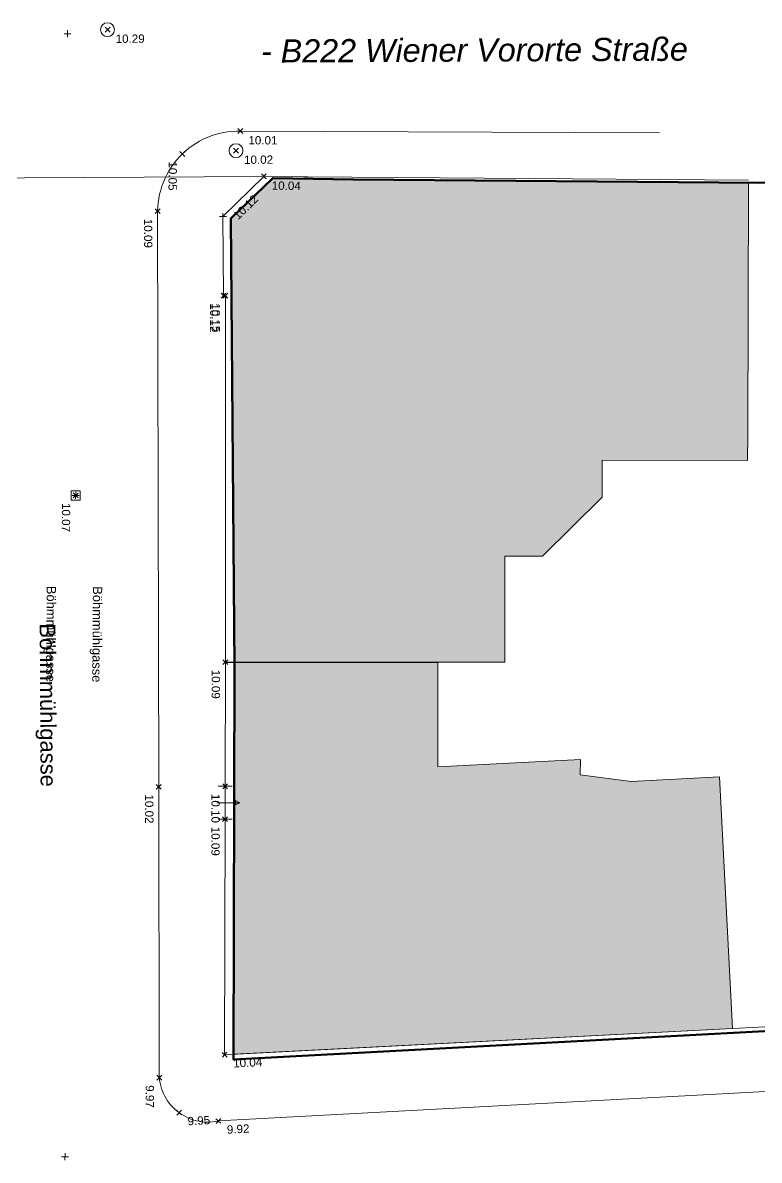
# Model space of a CAD drawing. Header units: metres. Extents: x -208 to 1512, y -277 to 123.
# Drawn here: x 82.34 to 114.22, y -42.7 to 6.5 of the extents above; entities that cross this region are included whole.
import ezdxf
from ezdxf.enums import TextEntityAlignment as Align

# ---------------------------------------------------------------- set-up
doc = ezdxf.new("R2010")
doc.units = ezdxf.units.M
doc.header["$MEASUREMENT"] = 0
for name, color, linetype in [('725 Nachbarbebauung', 7, 'Continuous'), ('730_DKM_Grenzen', 7, 'Continuous'), ('730_DKM_Straßenbezeichnung', 7, 'Continuous'), ('740_WienGV_Flwd-Bebauungsplan', 7, 'Continuous'), ('740_WienGV_Höhenkoten', 7, 'Continuous'), ('740_WienGV_KartogrSymbole', 7, 'Continuous'), ('740_WienGV_L_Gebäude', 7, 'Continuous'), ('740_WienGV_T_Einbauten', 7, 'Continuous'), ('740_WienGV_T_Gebäude', 7, 'Continuous'), ('740_WienGV_T_Straßen_ Gehsteige_ Schienen', 7, 'Continuous'), ('740_WienGV_Text', 7, 'Continuous')]:
    doc.layers.add(name, color=color, linetype=linetype)
doc.styles.add('ERSTELLTER_STIL_1', font='arial.ttf')
doc.styles.add('ERSTELLTER_STIL_3', font='arial.ttf')

# ---------------------------------------------------------------- blocks, each defined once
blk = doc.blocks.new('Decke_49_4', base_point=(93.155, -0.214))
at = {"layer": '725 Nachbarbebauung', "linetype": 'Continuous', "lineweight": 0, "true_color": 0x1f1f1f}
blk.add_hatch(color=250, dxfattribs=at).paths.add_polyline_path([(93.155, -0.214), (91.34, -1.967), (91.508, -21.153), (100.299, -21.152), (103.21, -21.155), (103.204, -16.574), (104.834, -16.574), (107.411, -14.021), (107.421, -12.411), (113.711, -12.436), (113.722, -11.286), (113.753, -0.411), (96.639, -0.276)])
at = {"layer": '725 Nachbarbebauung', "color": 8, "linetype": 'Continuous', "lineweight": 13, "flags": 128}
for points in [[(93.155, -0.214), (91.34, -1.967), (91.508, -21.153)], [(100.299, -21.152), (103.21, -21.155), (103.204, -16.574), (104.834, -16.574), (107.411, -14.021), (107.421, -12.411), (113.711, -12.436), (113.722, -11.286), (113.753, -0.411), (96.639, -0.276), (93.155, -0.214)]]:
    blk.add_lwpolyline(points, dxfattribs=at)
blk = doc.blocks.new('Decke_50_4', base_point=(106.47, -26.028))
at = {"layer": '725 Nachbarbebauung', "linetype": 'Continuous', "lineweight": 0, "true_color": 0x1f1f1f}
blk.add_hatch(color=250, dxfattribs=at).paths.add_polyline_path([(106.47, -26.028), (106.482, -25.367), (100.296, -25.682), (100.299, -21.152), (91.508, -21.153), (91.509, -21.347), (91.467, -38.115), (113.051, -37.005), (112.49, -26.117), (108.675, -26.322)])
at = {"layer": '725 Nachbarbebauung', "color": 8, "linetype": 'Continuous', "lineweight": 13, "flags": 128}
for points in [[(91.508, -21.153), (91.509, -21.347), (91.467, -38.115), (113.051, -37.005), (112.49, -26.117), (108.675, -26.322), (106.47, -26.028)], [(100.299, -21.152), (91.508, -21.153)], [(106.47, -26.028), (106.482, -25.367), (100.296, -25.682), (100.299, -21.152)]]:
    blk.add_lwpolyline(points, dxfattribs=at)
blk = doc.blocks.new('TO0019_3585[178]_4', base_point=(84.164, -42.549))
at = {"layer": '740_WienGV_KartogrSymbole', "color": 252, "linetype": 'Continuous', "lineweight": 13, "true_color": 0x949494}
for p, q in [((84.014, -42.547), (84.314, -42.552)), ((84.167, -42.399), (84.162, -42.699))]:
    blk.add_line(p, q, dxfattribs=at)
blk = doc.blocks.new('TO0019_3585[179]_4', base_point=(84.275, 6.027))
at = {"layer": '740_WienGV_KartogrSymbole', "color": 252, "linetype": 'Continuous', "lineweight": 13, "true_color": 0x949494}
for p, q in [((84.125, 6.029), (84.425, 6.024)), ((84.277, 6.177), (84.272, 5.877))]:
    blk.add_line(p, q, dxfattribs=at)
blk = doc.blocks.new('LO000601_ATT200(BELICHT)_3895[193]_4', base_point=(91.566, 0.971))
at = {"layer": '740_WienGV_Höhenkoten', "color": 252, "linetype": 'Continuous', "lineweight": 13, "true_color": 0x949494}
blk.add_circle((91.566, 0.971), 0.3, dxfattribs=at)
blk = doc.blocks.new('LO000601_2AC5[195]_4', base_point=(86.008, 6.205))
at = {"layer": '740_WienGV_T_Einbauten', "color": 252, "linetype": 'Continuous', "lineweight": 13, "true_color": 0x949494}
blk.add_circle((86.008, 6.205), 0.3, dxfattribs=at)
blk = doc.blocks.new('TO0019_3585[210]_4', base_point=(84.629, -13.943))
at = {"layer": '740_WienGV_Höhenkoten', "color": 252, "linetype": 'Continuous', "lineweight": 13, "true_color": 0x949494}
for p, q in [((84.479, -13.94), (84.779, -13.946)), ((84.631, -13.793), (84.626, -14.093))]:
    blk.add_line(p, q, dxfattribs=at)
blk = doc.blocks.new('LO0005_2B75[217]_4', base_point=(84.629, -13.943))
at = {"layer": '740_WienGV_T_Einbauten', "color": 252, "linetype": 'Continuous', "lineweight": 13, "true_color": 0x949494}
for p, q in [((84.429, -13.743), (84.428, -14.143)), ((84.829, -13.744), (84.429, -13.743)), ((84.828, -14.144), (84.829, -13.744)), ((84.428, -14.143), (84.828, -14.144))]:
    blk.add_line(p, q, dxfattribs=at)
blk = doc.blocks.new('LO0005_2B75[226]_4', base_point=(84.629, -13.943))
at = {"layer": '740_WienGV_T_Einbauten', "color": 252, "linetype": 'Continuous', "lineweight": 13, "true_color": 0x949494}
for p, q in [((84.429, -13.743), (84.428, -14.143)), ((84.829, -13.744), (84.429, -13.743)), ((84.828, -14.144), (84.829, -13.744)), ((84.428, -14.143), (84.828, -14.144))]:
    blk.add_line(p, q, dxfattribs=at)
blk = doc.blocks.new('EG_MARKER_4325[274]_4', base_point=(91.095, -27.944))
at = {"layer": '740_WienGV_T_Gebäude', "color": 252, "linetype": 'Continuous', "lineweight": 13, "true_color": 0x949494}
blk.add_line((90.795, -27.943), (91.395, -27.945), dxfattribs=at)
blk = doc.blocks.new('EG_MARKER_4325[275]_4', base_point=(91.098, -26.524))
at = {"layer": '740_WienGV_T_Gebäude', "color": 252, "linetype": 'Continuous', "lineweight": 13, "true_color": 0x949494}
blk.add_line((90.798, -26.523), (91.398, -26.524), dxfattribs=at)
blk = doc.blocks.new('BW0010_3A75[276]_4', base_point=(91.24, -27.235))
at = {"layer": '740_WienGV_T_Gebäude', "color": 252, "linetype": 'Continuous', "lineweight": 13, "true_color": 0x949494}
for p, q in [((90.74, -27.233), (91.097, -27.234)), ((91.097, -27.234), (91.74, -27.235)), ((91.74, -27.235), (91.547, -27.139)), ((91.547, -27.139), (91.547, -27.332)), ((91.547, -27.332), (91.74, -27.235))]:
    blk.add_line(p, q, dxfattribs=at)
blk = doc.blocks.new('DEF01_4155[304]_4', base_point=(91.108, -5.3))
at = {"layer": '740_WienGV_T_Gebäude', "color": 252, "linetype": 'Continuous', "lineweight": 13, "true_color": 0x949494}
for p, q in [((91.214, -5.194), (91.002, -5.407)), ((91.214, -5.407), (91.002, -5.194))]:
    blk.add_line(p, q, dxfattribs=at)
at = {"layer": '740_WienGV_T_Gebäude', "color": 252, "lineweight": 13, "true_color": 0x949494, "style": 'ERSTELLTER_STIL_3'}
blk.add_attdef('HOEHE', text='', height=0.36, rotation=269.9982, dxfattribs=at).set_placement((90.697, -5.629), align=Align.MIDDLE_LEFT)
blk = doc.blocks.new('DEF01_4155[309]_4', base_point=(88.223, -26.546))
at = {"layer": '740_WienGV_T_Straßen_ Gehsteige_ Schienen', "color": 252, "linetype": 'Continuous', "lineweight": 13, "true_color": 0x949494}
for p, q in [((88.329, -26.44), (88.117, -26.652)), ((88.33, -26.652), (88.117, -26.44))]:
    blk.add_line(p, q, dxfattribs=at)
at = {"layer": '740_WienGV_T_Straßen_ Gehsteige_ Schienen', "color": 252, "lineweight": 13, "true_color": 0x949494, "style": 'ERSTELLTER_STIL_3'}
blk.add_attdef('HOEHE', text='', height=0.36, rotation=270.1117, dxfattribs=at).set_placement((87.813, -26.876), align=Align.MIDDLE_LEFT)
blk = doc.blocks.new('DEF01_4155[318]_4', base_point=(91.098, -26.524))
at = {"layer": '740_WienGV_T_Gebäude', "color": 252, "linetype": 'Continuous', "lineweight": 13, "true_color": 0x949494}
for p, q in [((91.205, -26.418), (90.992, -26.63)), ((91.204, -26.63), (90.992, -26.418))]:
    blk.add_line(p, q, dxfattribs=at)
at = {"layer": '740_WienGV_T_Gebäude', "color": 252, "lineweight": 13, "true_color": 0x949494, "style": 'ERSTELLTER_STIL_3'}
blk.add_attdef('HOEHE', text='', height=0.36, rotation=269.8779, dxfattribs=at).set_placement((90.686, -26.852), align=Align.MIDDLE_LEFT)
blk = doc.blocks.new('DEF01_4155[333]_4', base_point=(91.095, -27.944))
at = {"layer": '740_WienGV_T_Gebäude', "color": 252, "linetype": 'Continuous', "lineweight": 13, "true_color": 0x949494}
for p, q in [((91.202, -27.838), (90.989, -28.05)), ((91.201, -28.05), (90.989, -27.838))]:
    blk.add_line(p, q, dxfattribs=at)
at = {"layer": '740_WienGV_T_Gebäude', "color": 252, "lineweight": 13, "true_color": 0x949494, "style": 'ERSTELLTER_STIL_3'}
blk.add_attdef('HOEHE', text='', height=0.36, rotation=269.8779, dxfattribs=at).set_placement((90.683, -28.272), align=Align.MIDDLE_LEFT)
blk = doc.blocks.new('DEF01_4155[340]_4', base_point=(88.248, -39.124))
at = {"layer": '740_WienGV_T_Straßen_ Gehsteige_ Schienen', "color": 252, "linetype": 'Continuous', "lineweight": 13, "true_color": 0x949494}
for p, q in [((88.354, -39.017), (88.142, -39.23)), ((88.354, -39.23), (88.142, -39.018))]:
    blk.add_line(p, q, dxfattribs=at)
at = {"layer": '740_WienGV_T_Straßen_ Gehsteige_ Schienen', "color": 252, "lineweight": 13, "true_color": 0x949494, "style": 'ERSTELLTER_STIL_3'}
blk.add_attdef('HOEHE', text='', height=0.36, rotation=270.1117, dxfattribs=at).set_placement((87.837, -39.453), align=Align.MIDDLE_LEFT)
blk = doc.blocks.new('DEF01_4155[345]_4', base_point=(92.773, -0.14))
at = {"layer": '740_WienGV_T_Gebäude', "color": 252, "linetype": 'Continuous', "lineweight": 13, "true_color": 0x949494}
for p, q in [((92.88, -0.035), (92.666, -0.245)), ((92.668, -0.033), (92.878, -0.247))]:
    blk.add_line(p, q, dxfattribs=at)
at = {"layer": '740_WienGV_T_Gebäude', "color": 252, "lineweight": 13, "true_color": 0x949494, "style": 'ERSTELLTER_STIL_3'}
blk.add_attdef('HOEHE', text='', height=0.36, rotation=359.4468, dxfattribs=at).set_placement((93.115, -0.537), align=Align.MIDDLE_LEFT)
blk = doc.blocks.new('DEF01_4155[377]_4', base_point=(91.028, -5.299))
at = {"layer": '740_WienGV_T_Gebäude', "color": 252, "linetype": 'Continuous', "lineweight": 13, "true_color": 0x949494}
for p, q in [((91.135, -5.404), (90.921, -5.194)), ((91.133, -5.192), (90.923, -5.406))]:
    blk.add_line(p, q, dxfattribs=at)
at = {"layer": '740_WienGV_T_Gebäude', "color": 252, "lineweight": 13, "true_color": 0x949494, "style": 'ERSTELLTER_STIL_3'}
blk.add_attdef('HOEHE', text='', height=0.36, rotation=270.4574, dxfattribs=at).set_placement((90.62, -5.631), align=Align.MIDDLE_LEFT)
blk = doc.blocks.new('DEF01_4155[387]_4', base_point=(91.759, 1.819))
at = {"layer": '740_WienGV_T_Straßen_ Gehsteige_ Schienen', "color": 252, "linetype": 'Continuous', "lineweight": 13, "true_color": 0x949494}
for p, q in [((91.865, 1.924), (91.652, 1.713)), ((91.653, 1.925), (91.864, 1.712))]:
    blk.add_line(p, q, dxfattribs=at)
at = {"layer": '740_WienGV_T_Straßen_ Gehsteige_ Schienen', "color": 252, "lineweight": 13, "true_color": 0x949494, "style": 'ERSTELLTER_STIL_3'}
blk.add_attdef('HOEHE', text='', height=0.36, rotation=359.7777, dxfattribs=at).set_placement((92.104, 1.424), align=Align.MIDDLE_LEFT)
blk = doc.blocks.new('DEF01_4155[396]_4', base_point=(91.108, -21.153))
at = {"layer": '740_WienGV_T_Gebäude', "color": 252, "linetype": 'Continuous', "lineweight": 13, "true_color": 0x949494}
for p, q in [((91.214, -21.047), (91.001, -21.259)), ((91.214, -21.259), (91.002, -21.047))]:
    blk.add_line(p, q, dxfattribs=at)
at = {"layer": '740_WienGV_T_Gebäude', "color": 252, "lineweight": 13, "true_color": 0x949494, "style": 'ERSTELLTER_STIL_3'}
blk.add_attdef('HOEHE', text='', height=0.36, rotation=269.8995, dxfattribs=at).set_placement((90.696, -21.481), align=Align.MIDDLE_LEFT)
blk = doc.blocks.new('DEF01_4155[409]_4', base_point=(91.001, -1.878))
at = {"layer": '740_WienGV_T_Gebäude', "color": 252, "linetype": 'Continuous', "lineweight": 13, "true_color": 0x949494}
for p, q in [((90.851, -1.876), (91.151, -1.879)), ((91.002, -1.728), (90.999, -2.028))]:
    blk.add_line(p, q, dxfattribs=at)
at = {"layer": '740_WienGV_T_Gebäude', "color": 252, "lineweight": 13, "true_color": 0x949494, "style": 'ERSTELLTER_STIL_3'}
blk.add_attdef('HOEHE', text='', height=0.36, rotation=44.4397, dxfattribs=at).set_placement((91.536, -1.912), align=Align.MIDDLE_LEFT)
blk = doc.blocks.new('DEF01_4155[411]_4', base_point=(91.076, -38.135))
at = {"layer": '740_WienGV_T_Gebäude', "color": 252, "linetype": 'Continuous', "lineweight": 13, "true_color": 0x949494}
for p, q in [((90.965, -38.035), (91.188, -38.236)), ((91.177, -38.024), (90.976, -38.247))]:
    blk.add_line(p, q, dxfattribs=at)
at = {"layer": '740_WienGV_T_Gebäude', "color": 252, "lineweight": 13, "true_color": 0x949494, "style": 'ERSTELLTER_STIL_3'}
blk.add_attdef('HOEHE', text='', height=0.36, rotation=2.9456, dxfattribs=at).set_placement((91.444, -38.511), align=Align.MIDDLE_LEFT)
blk = doc.blocks.new('DEF01_4155[413]_4', base_point=(88.175, -1.646))
at = {"layer": '740_WienGV_T_Straßen_ Gehsteige_ Schienen', "color": 252, "linetype": 'Continuous', "lineweight": 13, "true_color": 0x949494}
for p, q in [((88.281, -1.752), (88.068, -1.54)), ((88.281, -1.54), (88.069, -1.752))]:
    blk.add_line(p, q, dxfattribs=at)
at = {"layer": '740_WienGV_T_Straßen_ Gehsteige_ Schienen', "color": 252, "lineweight": 13, "true_color": 0x949494, "style": 'ERSTELLTER_STIL_3'}
blk.add_attdef('HOEHE', text='', height=0.36, rotation=270.1121, dxfattribs=at).set_placement((87.764, -1.976), align=Align.MIDDLE_LEFT)
blk = doc.blocks.new('DEF01_4155[430]_4', base_point=(90.804, -41.001))
at = {"layer": '740_WienGV_T_Straßen_ Gehsteige_ Schienen', "color": 252, "linetype": 'Continuous', "lineweight": 13, "true_color": 0x949494}
for p, q in [((90.692, -40.901), (90.916, -41.101)), ((90.904, -40.889), (90.704, -41.112))]:
    blk.add_line(p, q, dxfattribs=at)
at = {"layer": '740_WienGV_T_Straßen_ Gehsteige_ Schienen', "color": 252, "lineweight": 13, "true_color": 0x949494, "style": 'ERSTELLTER_STIL_3'}
blk.add_attdef('HOEHE', text='', height=0.36, rotation=3.0932, dxfattribs=at).set_placement((91.172, -41.375), align=Align.MIDDLE_LEFT)
blk = doc.blocks.new('DEF01_4155[438]_4', base_point=(84.629, -13.943))
at = {"layer": '740_WienGV_Höhenkoten', "color": 252, "linetype": 'Continuous', "lineweight": 13, "true_color": 0x949494}
for p, q in [((84.736, -13.838), (84.522, -14.048)), ((84.734, -14.05), (84.523, -13.836))]:
    blk.add_line(p, q, dxfattribs=at)
at = {"layer": '740_WienGV_Höhenkoten', "color": 252, "lineweight": 13, "true_color": 0x949494, "style": 'ERSTELLTER_STIL_3'}
blk.add_attdef('HOEHE', text='', height=0.36, rotation=269.5743, dxfattribs=at).set_placement((84.215, -14.269), align=Align.MIDDLE_LEFT)
blk = doc.blocks.new('DEF01_4155[439]_4', base_point=(86.008, 6.205))
at = {"layer": '740_WienGV_T_Einbauten', "color": 252, "linetype": 'Continuous', "lineweight": 13, "true_color": 0x949494}
for p, q in [((85.901, 6.31), (86.115, 6.099)), ((86.114, 6.312), (85.903, 6.098))]:
    blk.add_line(p, q, dxfattribs=at)
at = {"layer": '740_WienGV_T_Einbauten', "color": 252, "lineweight": 13, "true_color": 0x949494, "style": 'ERSTELLTER_STIL_3'}
blk.add_attdef('HOEHE', text='', height=0.36, rotation=0.3154, dxfattribs=at).set_placement((86.357, 5.813), align=Align.MIDDLE_LEFT)
blk = doc.blocks.new('DEF01_4155[443]_4', base_point=(91.566, 0.971))
at = {"layer": '740_WienGV_Höhenkoten', "color": 252, "linetype": 'Continuous', "lineweight": 13, "true_color": 0x949494}
for p, q in [((91.46, 1.077), (91.673, 0.866)), ((91.672, 1.078), (91.461, 0.865))]:
    blk.add_line(p, q, dxfattribs=at)
at = {"layer": '740_WienGV_Höhenkoten', "color": 252, "lineweight": 13, "true_color": 0x949494, "style": 'ERSTELLTER_STIL_3'}
blk.add_attdef('HOEHE', text='', height=0.36, rotation=0.3154, dxfattribs=at).set_placement((91.915, 0.579), align=Align.MIDDLE_LEFT)
blk = doc.blocks.new('DEF01_4155[453]_4', base_point=(89.246, 0.832))
at = {"layer": '740_WienGV_T_Straßen_ Gehsteige_ Schienen', "color": 252, "linetype": 'Continuous', "lineweight": 13, "true_color": 0x949494}
for p, q in [((89.353, 0.937), (89.139, 0.726)), ((89.352, 0.725), (89.141, 0.939))]:
    blk.add_line(p, q, dxfattribs=at)
at = {"layer": '740_WienGV_T_Straßen_ Gehsteige_ Schienen', "color": 252, "lineweight": 13, "true_color": 0x949494, "style": 'ERSTELLTER_STIL_3'}
blk.add_attdef('HOEHE', text='', height=0.36, rotation=269.5743, dxfattribs=at).set_placement((88.832, 0.506), align=Align.MIDDLE_LEFT)
blk = doc.blocks.new('DEF01_4155[465]_4', base_point=(89.102, -40.64))
at = {"layer": '740_WienGV_T_Straßen_ Gehsteige_ Schienen', "color": 252, "linetype": 'Continuous', "lineweight": 13, "true_color": 0x949494}
for p, q in [((88.99, -40.54), (89.214, -40.739)), ((89.202, -40.528), (89.002, -40.752))]:
    blk.add_line(p, q, dxfattribs=at)
at = {"layer": '740_WienGV_T_Straßen_ Gehsteige_ Schienen', "color": 252, "lineweight": 13, "true_color": 0x949494, "style": 'ERSTELLTER_STIL_3'}
blk.add_attdef('HOEHE', text='', height=0.36, rotation=3.2505, dxfattribs=at).set_placement((89.471, -41.013), align=Align.MIDDLE_LEFT)

msp = doc.modelspace()

# ---------------------------------------------------------------- linework, layer by layer
at = {"layer": '730_DKM_Grenzen', "color": 8, "linetype": 'Continuous', "lineweight": 13}
for points in [[(79.819, -0.223), (92.773, -0.14)], [(92.773, -0.14), (113.754, -0.305)]]:
    msp.add_lwpolyline(points, dxfattribs=at)
at = {"layer": '740_WienGV_Flwd-Bebauungsplan', "color": 1, "linetype": 'Continuous', "lineweight": 50, "true_color": 0xfb0106}
msp.add_lwpolyline([(148.99, -0.397), (142.531, -0.401), (137.007, -0.389), (114.229, -0.414), (96.639, -0.276), (93.155, -0.214), (91.34, -1.967), (91.509, -21.347), (91.466, -38.343), (114.179, -37.127), (136.808, -35.909), (148.377, -35.29)], dxfattribs=at)
at = {"layer": '740_WienGV_L_Gebäude', "color": 7, "linetype": 'Continuous', "lineweight": 25}
msp.add_line((91.108, -21.153), (100.299, -21.152), dxfattribs=at)
at = {"layer": '740_WienGV_T_Gebäude', "color": 7, "linetype": 'Continuous', "lineweight": 18}
for p, q in [((92.773, -0.14), (91.001, -1.878)), ((96.233, -0.173), (92.773, -0.14)), ((91.001, -1.878), (91.028, -5.299)), ((91.028, -5.299), (91.108, -5.3)), ((91.108, -5.3), (91.108, -21.153)), ((91.108, -21.153), (91.098, -26.524)), ((91.098, -26.524), (91.095, -27.944)), ((91.098, -26.524), (91.098, -26.524)), ((91.095, -27.944), (91.076, -38.135)), ((91.095, -27.944), (91.095, -27.944)), ((91.076, -38.135), (115.943, -36.856))]:
    msp.add_line(p, q, dxfattribs=at)
at = {"layer": '740_WienGV_T_Straßen_ Gehsteige_ Schienen', "color": 8, "linetype": 'Continuous', "lineweight": 13}
for p, q in [((109.895, 1.748), (91.759, 1.819)), ((88.175, -1.646), (88.223, -26.546)), ((88.223, -26.546), (88.248, -39.124)), ((90.804, -41.001), (115.668, -39.657))]:
    msp.add_line(p, q, dxfattribs=at)
for points in [[(91.759, 1.819), (91.574, 1.818), (91.39, 1.807), (91.206, 1.786), (91.024, 1.756), (90.844, 1.716), (90.666, 1.667), (90.49, 1.609), (90.318, 1.541), (90.15, 1.465), (89.986, 1.38), (89.827, 1.286), (89.673, 1.184), (89.525, 1.074), (89.382, 0.957), (89.246, 0.832), (89.117, 0.7), (88.995, 0.561), (88.88, 0.417), (88.773, 0.266), (88.674, 0.11), (88.583, -0.05), (88.501, -0.216), (88.428, -0.385), (88.363, -0.559), (88.308, -0.735), (88.262, -0.914), (88.226, -1.095), (88.199, -1.278), (88.182, -1.462), (88.175, -1.646)], [(88.248, -39.124), (88.262, -39.242), (88.283, -39.36), (88.31, -39.477), (88.344, -39.591), (88.384, -39.704), (88.43, -39.814), (88.483, -39.921), (88.542, -40.025), (88.606, -40.126), (88.676, -40.223), (88.752, -40.316), (88.832, -40.404), (88.918, -40.488), (89.008, -40.566), (89.102, -40.64), (89.201, -40.708), (89.303, -40.77), (89.408, -40.826), (89.516, -40.877), (89.627, -40.921), (89.741, -40.959), (89.856, -40.99), (89.973, -41.015), (90.091, -41.033), (90.21, -41.045), (90.329, -41.049), (90.449, -41.047), (90.568, -41.039), (90.686, -41.023), (90.804, -41.001)]]:
    msp.add_lwpolyline(points, dxfattribs=at)

# ---------------------------------------------------------------- block references
at = {"layer": '725 Nachbarbebauung', "color": 8, "linetype": 'Continuous', "lineweight": 13}
for name, p in [('Decke_49_4', (93.155, -0.214)), ('Decke_50_4', (106.47, -26.028))]:
    msp.add_blockref(name, p, dxfattribs=at)
at = {"layer": '740_WienGV_Höhenkoten', "color": 72, "linetype": 'Continuous', "lineweight": 13, "true_color": 0x69e600}
msp.add_blockref('LO000601_ATT200(BELICHT)_3895[193]_4', (91.566, 0.971), dxfattribs=at)
at = {"layer": '740_WienGV_Höhenkoten', "color": 252, "linetype": 'Continuous', "lineweight": 13, "true_color": 0x949494}
for name, p, values in [('DEF01_4155[443]_4', (91.566, 0.971), {'HOEHE': '10.02'}), ('DEF01_4155[438]_4', (84.629, -13.943), {'HOEHE': '10.07'})]:
    msp.add_blockref(name, p, dxfattribs=at).add_auto_attribs(values)
at = {"layer": '740_WienGV_Höhenkoten', "color": 7, "linetype": 'Continuous', "lineweight": 25}
msp.add_blockref('TO0019_3585[210]_4', (84.629, -13.943), dxfattribs=at)
at = {"layer": '740_WienGV_KartogrSymbole', "color": 252, "linetype": 'Continuous', "lineweight": 13, "true_color": 0x949494}
for name, p in [('TO0019_3585[179]_4', (84.275, 6.027)), ('TO0019_3585[178]_4', (84.164, -42.549))]:
    msp.add_blockref(name, p, dxfattribs=at)
at = {"layer": '740_WienGV_T_Einbauten', "color": 72, "linetype": 'Continuous', "lineweight": 13, "true_color": 0x69e600}
msp.add_blockref('LO000601_2AC5[195]_4', (86.008, 6.205), dxfattribs=at)
at = {"layer": '740_WienGV_T_Einbauten', "color": 252, "linetype": 'Continuous', "lineweight": 13, "true_color": 0x949494}
msp.add_blockref('DEF01_4155[439]_4', (86.008, 6.205), dxfattribs=at).add_auto_attribs({'HOEHE': '10.29'})
for name in ['LO0005_2B75[217]_4', 'LO0005_2B75[226]_4']:
    msp.add_blockref(name, (84.629, -13.943), dxfattribs=at)
at = {"layer": '740_WienGV_T_Gebäude', "color": 252, "linetype": 'Continuous', "lineweight": 13, "true_color": 0x949494}
for name, p, values in [('DEF01_4155[345]_4', (92.773, -0.14), {'HOEHE': '10.04'}), ('DEF01_4155[409]_4', (91.001, -1.878), {'HOEHE': '10.12'}), ('DEF01_4155[377]_4', (91.028, -5.299), {'HOEHE': '10.12'}), ('DEF01_4155[304]_4', (91.108, -5.3), {'HOEHE': '10.15'}), ('DEF01_4155[396]_4', (91.108, -21.153), {'HOEHE': '10.09'}), ('DEF01_4155[318]_4', (91.098, -26.524), {'HOEHE': '10.10'}), ('DEF01_4155[333]_4', (91.095, -27.944), {'HOEHE': '10.09'}), ('DEF01_4155[411]_4', (91.076, -38.135), {'HOEHE': '10.04'})]:
    msp.add_blockref(name, p, dxfattribs=at).add_auto_attribs(values)
at = {"layer": '740_WienGV_T_Gebäude', "color": 252, "linetype": 'Continuous', "lineweight": 13, "true_color": 0x8a8a8a}
for name, p in [('EG_MARKER_4325[275]_4', (91.098, -26.524)), ('BW0010_3A75[276]_4', (91.24, -27.235)), ('EG_MARKER_4325[274]_4', (91.095, -27.944))]:
    msp.add_blockref(name, p, dxfattribs=at)
at = {"layer": '740_WienGV_T_Straßen_ Gehsteige_ Schienen', "color": 252, "linetype": 'Continuous', "lineweight": 13, "true_color": 0x949494}
for name, p, values in [('DEF01_4155[387]_4', (91.759, 1.819), {'HOEHE': '10.01'}), ('DEF01_4155[453]_4', (89.246, 0.832), {'HOEHE': '10.05'}), ('DEF01_4155[413]_4', (88.175, -1.646), {'HOEHE': '10.09'}), ('DEF01_4155[309]_4', (88.223, -26.546), {'HOEHE': '10.02'}), ('DEF01_4155[340]_4', (88.248, -39.124), {'HOEHE': '9.97'}), ('DEF01_4155[465]_4', (89.102, -40.64), {'HOEHE': '9.95'}), ('DEF01_4155[430]_4', (90.804, -41.001), {'HOEHE': '9.92'})]:
    msp.add_blockref(name, p, dxfattribs=at).add_auto_attribs(values)

# ---------------------------------------------------------------- texts
at = {"layer": '730_DKM_Straßenbezeichnung', "color": 7, "linetype": 'Continuous', "lineweight": 13, "insert": (92.651, 4.76), "char_height": 1, "attachment_point": 7, "rotation": 0.268, "style": 'ERSTELLTER_STIL_1'}
msp.add_mtext('\\A1;{\\pql;\\fArial|b0|i1|c0|p0;\\W1.000000;- B222 Wiener Vororte Straße}', dxfattribs=at)
at = {"layer": '740_WienGV_KartogrSymbole', "color": 252, "linetype": 'Continuous', "lineweight": 13, "true_color": 0x949494, "char_height": 0.4, "attachment_point": 7, "rotation": 269.55, "style": 'ERSTELLTER_STIL_3'}
for s, insert in [('\\A1;{\\pql;\\fArial|b0|i0|c0|p0;\\W1.000000;Böhmmühlgasse}', (83.256, -17.85)), ('\\A1;{\\pql;\\fArial|b0|i0|c0|p0;\\W1.000000;Böhmmühlgasse                           }', (85.256, -17.865))]:
    msp.add_mtext(s, dxfattribs=dict(at, insert=insert))
at = {"layer": '740_WienGV_Text', "color": 252, "linetype": 'Continuous', "lineweight": 13, "true_color": 0x949494, "insert": (82.862, -19.477), "char_height": 0.68, "attachment_point": 7, "rotation": 270.35, "style": 'ERSTELLTER_STIL_3'}
msp.add_mtext('\\A1;{\\pql;\\fArial|b0|i0|c0|p0;\\W1.000000;Böhmmühlgasse                           }', dxfattribs=at)

doc.saveas('drawing.dxf')
